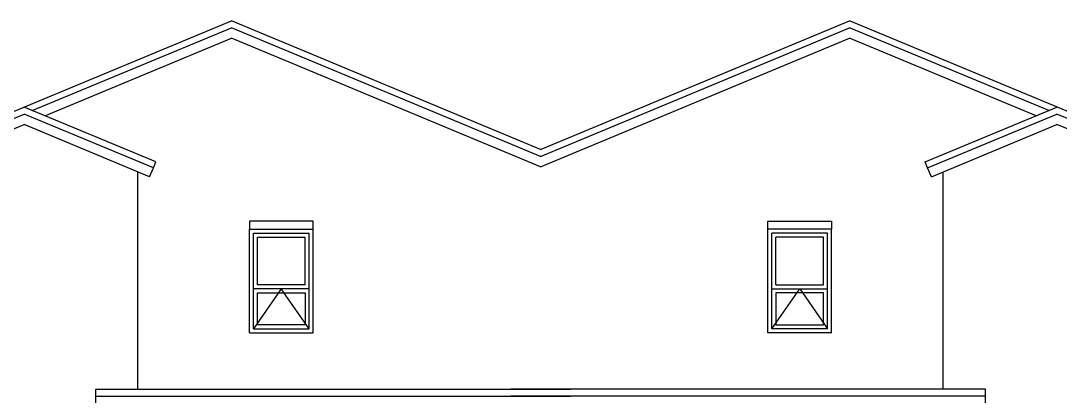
# Model space of a CAD drawing. Extents: x 32549 to 39694, y 7645 to 11950.
# Drawn here: x 37352 to 38656, y 11273 to 11744 of the extents above; entities that cross this region are included whole.
import ezdxf

# ---------------------------------------------------------------- set-up
doc = ezdxf.new("R2010")
doc.units = 0
doc.header["$LTSCALE"] = 80
doc.header["$MEASUREMENT"] = 0
for name, color, linetype in [('C2', 2, 'CONTINUOUS'), ('C3', 3, 'CONTINUOUS'), ('C4', 4, 'CONTINUOUS'), ('C7', 7, 'CONTINUOUS'), ('PAINT', 11, 'CONTINUOUS'), ('WALL2', 7, 'CONTINUOUS'), ('WINDOW1', 6, 'CONTINUOUS')]:
    doc.layers.add(name, color=color, linetype=linetype)

msp = doc.modelspace()

# ---------------------------------------------------------------- linework, layer by layer
at = {"layer": 'C2'}
for p, q in [((37366.93, 11630.87), (37616.53, 11734.87)), ((38004.03, 11573.42), (37616.53, 11734.87)), ((38004.03, 11573.42), (38391.53, 11734.87)), ((38641.13, 11630.87), (38391.53, 11734.87)), ((37382.53, 11624.37), (37616.53, 11721.87)), ((38004.03, 11560.42), (37616.53, 11721.87)), ((38004.03, 11560.42), (38391.53, 11721.87)), ((38625.53, 11624.37), (38391.53, 11721.87)), ((37194.41, 11558.99), (37356.53, 11626.54)), ((37518.64, 11558.99), (37356.53, 11626.54)), ((38489.41, 11558.99), (38651.53, 11626.54)), ((38813.64, 11558.99), (38651.53, 11626.54)), ((37199.03, 11547.92), (37356.53, 11613.54)), ((37514.03, 11547.92), (37356.53, 11613.54)), ((38494.03, 11547.92), (38651.53, 11613.54)), ((38809.03, 11547.92), (38651.53, 11613.54)), ((37514.03, 11547.92), (37518.64, 11558.99)), ((38494.03, 11547.92), (38489.41, 11558.99))]:
    msp.add_line(p, q, dxfattribs=at)
at = {"layer": 'C3'}
for p, q in [((37446.34, 11092.92), (37446.34, 11281.25)), ((37446.34, 11281.25), (38041.72, 11281.25)), ((37446.34, 11272.58), (38041.72, 11272.58)), ((38561.72, 11281.25), (37966.34, 11281.25)), ((38561.72, 11272.58), (37966.34, 11272.58)), ((38561.72, 11092.92), (38561.72, 11281.25))]:
    msp.add_line(p, q, dxfattribs=at)
at = {"layer": 'C4'}
for p, q in [((37499.03, 11281.25), (37499.03, 11554.17)), ((38509.03, 11281.25), (38509.03, 11554.17))]:
    msp.add_line(p, q, dxfattribs=at)
at = {"layer": 'C7'}
for p, q in [((37191.34, 11566.38), (37616.53, 11743.54)), ((38004.03, 11582.08), (37616.53, 11743.54)), ((38004.03, 11582.08), (38391.53, 11743.54)), ((38816.72, 11566.38), (38391.53, 11743.54)), ((37521.72, 11566.38), (37356.53, 11635.21)), ((38486.34, 11566.38), (38651.53, 11635.21)), ((37639.03, 11492.17), (37639.03, 11482.17)), ((37719.03, 11492.17), (37639.03, 11492.17)), ((37639.03, 11482.17), (37719.03, 11482.17)), ((37719.03, 11482.17), (37719.03, 11492.17)), ((38289.03, 11492.17), (38369.03, 11492.17)), ((38289.03, 11482.17), (38289.03, 11492.17)), ((38369.03, 11482.17), (38289.03, 11482.17)), ((38369.03, 11492.17), (38369.03, 11482.17))]:
    msp.add_line(p, q, dxfattribs=at)
at = {"layer": 'PAINT'}
for p, q in [((37649.03, 11472.17), (37709.03, 11472.17)), ((37649.03, 11412.17), (37649.03, 11472.17)), ((37709.03, 11412.17), (37709.03, 11472.17)), ((38359.03, 11472.17), (38299.03, 11472.17)), ((38299.03, 11412.17), (38299.03, 11472.17)), ((38359.03, 11412.17), (38359.03, 11472.17)), ((37709.03, 11412.17), (37649.03, 11412.17)), ((38299.03, 11412.17), (38359.03, 11412.17))]:
    msp.add_line(p, q, dxfattribs=at)
at = {"layer": 'PAINT', "linetype": 'Continuous'}
for points in [[(37714.03, 11357.17), (37679.03, 11407.17), (37644.03, 11357.17)], [(38294.03, 11357.17), (38329.03, 11407.17), (38364.03, 11357.17)]]:
    msp.add_lwpolyline(points, dxfattribs=at)
for points in [[(37709.03, 11362.17), (37649.03, 11362.17), (37649.03, 11402.17), (37709.03, 11402.17)], [(38299.03, 11362.17), (38359.03, 11362.17), (38359.03, 11402.17), (38299.03, 11402.17)]]:
    msp.add_lwpolyline(points, close=True, dxfattribs=at)
at = {"layer": 'WALL2'}
for p, q in [((37518.64, 11558.99), (37521.72, 11566.38)), ((38489.41, 11558.99), (38486.34, 11566.38))]:
    msp.add_line(p, q, dxfattribs=at)
at = {"layer": 'WINDOW1'}
for p, q in [((37639.03, 11352.17), (37639.03, 11482.17)), ((37639.03, 11482.17), (37719.03, 11482.17)), ((37719.03, 11352.17), (37719.03, 11482.17)), ((38289.03, 11352.17), (38289.03, 11482.17)), ((38369.03, 11482.17), (38289.03, 11482.17)), ((38369.03, 11352.17), (38369.03, 11482.17)), ((37644.03, 11357.17), (37644.03, 11477.17)), ((37644.03, 11477.17), (37714.03, 11477.17)), ((37714.03, 11357.17), (37714.03, 11477.17)), ((38294.03, 11357.17), (38294.03, 11477.17)), ((38364.03, 11477.17), (38294.03, 11477.17)), ((38364.03, 11357.17), (38364.03, 11477.17)), ((37714.03, 11407.17), (37644.03, 11407.17)), ((38294.03, 11407.17), (38364.03, 11407.17)), ((37639.03, 11352.17), (37719.03, 11352.17)), ((37644.03, 11357.17), (37714.03, 11357.17)), ((38369.03, 11352.17), (38289.03, 11352.17)), ((38364.03, 11357.17), (38294.03, 11357.17))]:
    msp.add_line(p, q, dxfattribs=at)

doc.saveas('drawing.dxf')
